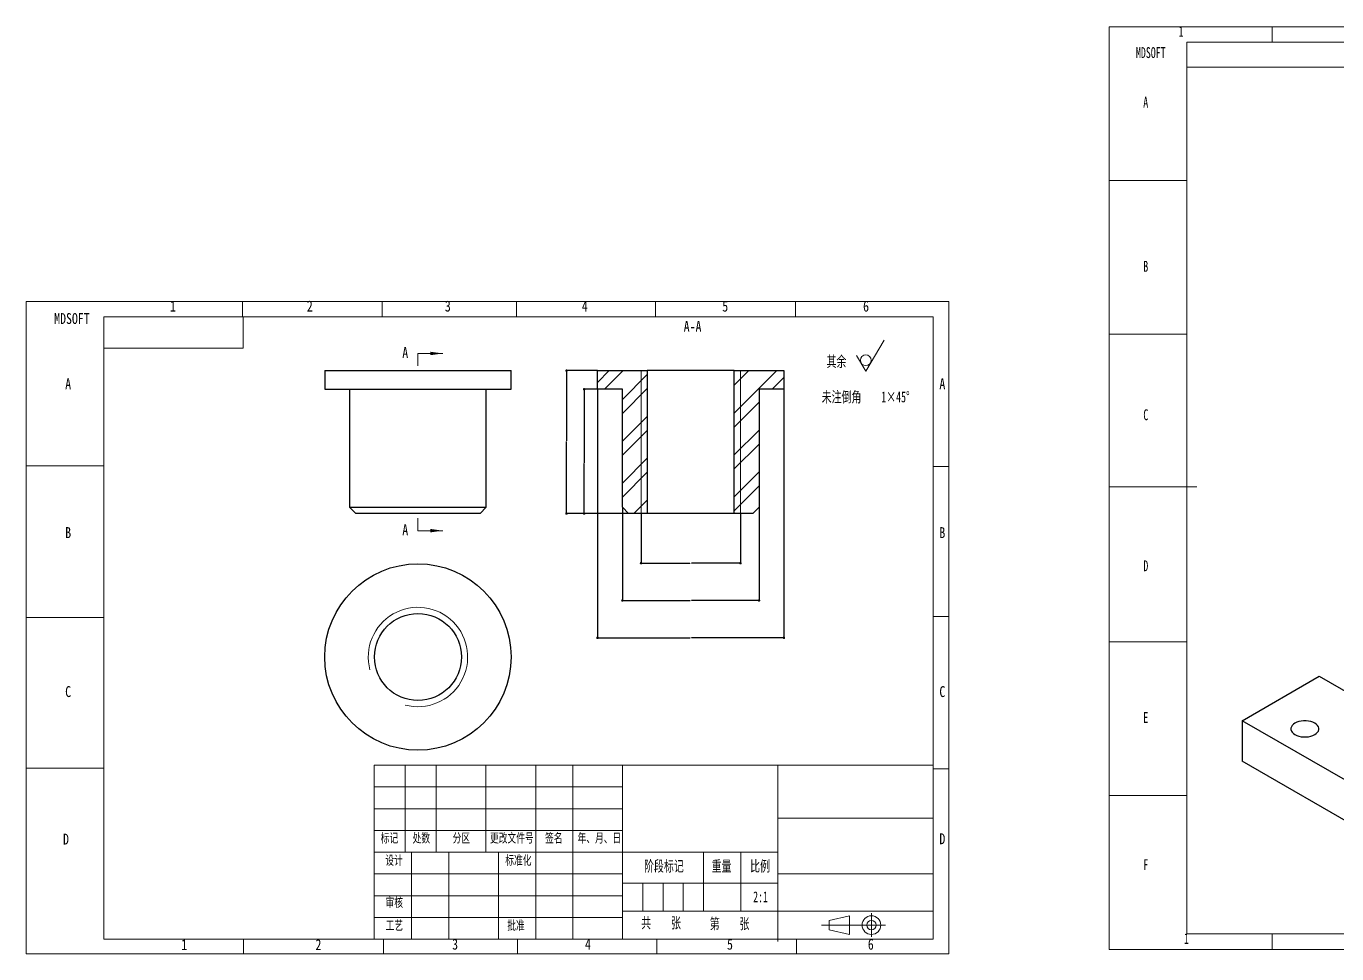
# Model space of a CAD drawing. Header units: millimetres. Extents: x -4 to 1692, y -357 to 300.
# Drawn here: x 923.2 to 1345, y 1.1 to 299.7 of the extents above; entities that cross this region are included whole.
import ezdxf

# ---------------------------------------------------------------- set-up
doc = ezdxf.new("R2010")
doc.units = ezdxf.units.MM
doc.header["$PDSIZE"] = -1
doc.layers.add('图形符号', color=7, linetype='Continuous', lineweight=15)
doc.styles.add('SLDTEXTSTYLE0', font='', dxfattribs={"width": 0.67, "bigfont": 'bigfont'})
doc.styles.add('SLDTEXTSTYLE1', font='', dxfattribs={"width": 0.67})
doc.styles.add('SLDTEXTSTYLE2', font='', dxfattribs={"width": 0.8, "bigfont": 'bigfont'})
doc.styles.add('SLDTEXTSTYLE3', font='', dxfattribs={"width": 0.67})
doc.styles.get("Standard").update_dxf_attribs({"font": ''})
doc.styles.get('SLDTEXTSTYLE0').set_extended_font_data('仿宋_GB2312')
doc.styles.get('SLDTEXTSTYLE1').set_extended_font_data('仿宋_GB2312')
doc.styles.get('SLDTEXTSTYLE2').set_extended_font_data('仿宋_GB2312')
doc.styles.get('SLDTEXTSTYLE3').set_extended_font_data('仿宋_GB2312')
doc.styles.get('Standard').set_extended_font_data('仿宋_GB2312')
doc.dimstyles.new('SLDDIMSTYLE0', dxfattribs={"dimtxt": 0.18, "dimasz": 0.8, "dimexe": 0, "dimexo": 0.0625, "dimgap": 0, "dimtad": 0, "dimtih": 1, "dimtoh": 1, "dimdec": 0, "dimrnd": 1e-09, "dimzin": 0, "dimdsep": 46, "dimtxsty": 'Standard', "dimblk1": 'DOT', "dimblk2": 'DOT', "dimsah": 1, "dimcen": 0.09, "dimadec": 0, "dimazin": 0, "dimtfac": 0.8, "dimtdec": 0, "dimtofl": 0, "dimtmove": 0, "dimatfit": 3, "dimldrblk": 'DOT', "dimfxl": 1, "dimfrac": 2, "dimtolj": 1, "dimtzin": 0, "dimarcsym": 0})
pattern_1 = [(45, (923.15, 1.1), (-6.7352, 6.7352), []), (45, (927.64, 1.1), (-6.7352, 6.7352), [])]

# ---------------------------------------------------------------- blocks, each defined once
blk = doc.blocks.new('SW_SFSYMBOL_0')
at = {"color": 0, "linetype": 'Continuous', "lineweight": 0}
for q in [(5.8989, 6.4995), (-2.94945, 1.49975)]:
    blk.add_line((0, -3.5), q, dxfattribs=at)
blk.add_circle((0, 0), 1.75, dxfattribs=at)
blk = doc.blocks.new('_DOT')
at = {"color": 0, "linetype": 'ByBlock', "lineweight": -2}
blk.add_line((-0.5, 0), (-1, 0), dxfattribs=at)
at = {"color": 0, "linetype": 'ByBlock', "const_width": 0.5}
blk.add_lwpolyline([(-0.25, 0, 1), (0.25, 0, 1)], format="xyb", close=True, dxfattribs=at)
blk = doc.blocks.new('*D40')
at = {"color": 0, "linetype": 'Continuous', "lineweight": -2, "transparency": 16777216}
for p, q in [((1107.01, 188.81), (1097.07, 188.81)), ((1097.07, 188.01), (1097.07, 166.21)), ((1097.07, 143.61), (1097.07, 166.03)), ((1121.01, 142.81), (1097.07, 142.81))]:
    blk.add_line(p, q, dxfattribs=at)
at = {"layer": 'Defpoints', "color": 0, "linetype": 'Continuous', "transparency": 16777216}
for p in [(1107.07, 188.81), (1097.07, 142.81), (1121.07, 142.81)]:
    blk.add_point(p, dxfattribs=at)
at = {"color": 0, "linetype": 'Continuous', "lineweight": -2, "transparency": 16777216, "xscale": 0.8, "yscale": 0.8, "zscale": 0.8}
for p, rotation in [((1097.07, 188.81), 90), ((1097.07, 142.81), 270)]:
    blk.add_blockref('_DOT', p, dxfattribs=dict(at, rotation=rotation))
at = {"color": 0, "linetype": 'Continuous', "lineweight": 0, "transparency": 16777216, "insert": (1097.07, 166.21), "char_height": 0.18, "attachment_point": 2}
blk.add_mtext('\\A1;46', dxfattribs=at)
blk = doc.blocks.new('*D41')
at = {"color": 0, "linetype": 'Continuous', "lineweight": -2, "transparency": 16777216}
for p, q in [((1107.01, 182.81), (1102.76, 182.81)), ((1102.76, 182.01), (1102.76, 159.09)), ((1102.76, 143.61), (1102.76, 158.91)), ((1121.01, 142.81), (1102.76, 142.81))]:
    blk.add_line(p, q, dxfattribs=at)
at = {"layer": 'Defpoints', "color": 0, "linetype": 'Continuous', "transparency": 16777216}
for p in [(1107.07, 182.81), (1102.76, 142.81), (1121.07, 142.81)]:
    blk.add_point(p, dxfattribs=at)
at = {"color": 0, "linetype": 'Continuous', "lineweight": -2, "transparency": 16777216, "xscale": 0.8, "yscale": 0.8, "zscale": 0.8}
for p, rotation in [((1102.76, 182.81), 90), ((1102.76, 142.81), 270)]:
    blk.add_blockref('_DOT', p, dxfattribs=dict(at, rotation=rotation))
at = {"color": 0, "linetype": 'Continuous', "lineweight": 0, "transparency": 16777216, "insert": (1102.76, 159.09), "char_height": 0.18, "attachment_point": 2}
blk.add_mtext('\\A1;40', dxfattribs=at)
blk = doc.blocks.new('*D42')
at = {"color": 0, "linetype": 'Continuous', "lineweight": -2, "transparency": 16777216}
for p, q in [((1121.07, 142.75), (1121.07, 126.81)), ((1153.07, 142.75), (1153.07, 126.81)), ((1121.87, 126.81), (1136.82, 126.81)), ((1152.27, 126.81), (1137.32, 126.81))]:
    blk.add_line(p, q, dxfattribs=at)
at = {"layer": 'Defpoints', "color": 0, "linetype": 'Continuous', "transparency": 16777216}
for p in [(1121.07, 142.81), (1153.07, 142.81), (1153.07, 126.81)]:
    blk.add_point(p, dxfattribs=at)
at = {"color": 0, "linetype": 'Continuous', "lineweight": -2, "transparency": 16777216, "xscale": 0.8, "yscale": 0.8, "zscale": 0.8, "rotation": 180}
blk.add_blockref('_DOT', (1121.07, 126.81), dxfattribs=at)
at = {"color": 0, "linetype": 'Continuous', "lineweight": -2, "transparency": 16777216, "xscale": 0.8, "yscale": 0.8, "zscale": 0.8}
blk.add_blockref('_DOT', (1153.07, 126.81), dxfattribs=at)
at = {"color": 0, "linetype": 'Continuous', "lineweight": 0, "transparency": 16777216, "insert": (1137.07, 126.9), "char_height": 0.18, "attachment_point": 2}
blk.add_mtext('\\A1;M32', dxfattribs=at)
blk = doc.blocks.new('*D43')
at = {"color": 0, "linetype": 'Continuous', "lineweight": -2, "transparency": 16777216}
for p, q in [((1107.07, 182.75), (1107.07, 102.81)), ((1167.07, 182.75), (1167.07, 102.81)), ((1107.87, 102.81), (1136.85, 102.81)), ((1166.27, 102.81), (1137.3, 102.81))]:
    blk.add_line(p, q, dxfattribs=at)
at = {"layer": 'Defpoints', "color": 0, "linetype": 'Continuous', "transparency": 16777216}
for p in [(1107.07, 182.81), (1167.07, 182.81), (1167.07, 102.81)]:
    blk.add_point(p, dxfattribs=at)
at = {"color": 0, "linetype": 'Continuous', "lineweight": -2, "transparency": 16777216, "xscale": 0.8, "yscale": 0.8, "zscale": 0.8, "rotation": 180}
blk.add_blockref('_DOT', (1107.07, 102.81), dxfattribs=at)
at = {"color": 0, "linetype": 'Continuous', "lineweight": -2, "transparency": 16777216, "xscale": 0.8, "yscale": 0.8, "zscale": 0.8}
blk.add_blockref('_DOT', (1167.07, 102.81), dxfattribs=at)
at = {"color": 0, "linetype": 'Continuous', "lineweight": 0, "transparency": 16777216, "insert": (1137.07, 102.9), "char_height": 0.18, "attachment_point": 2}
blk.add_mtext('\\A1;%%c60', dxfattribs=at)
blk = doc.blocks.new('*D44')
at = {"color": 0, "linetype": 'Continuous', "lineweight": -2, "transparency": 16777216}
for p, q in [((1115.07, 144.75), (1115.07, 114.81)), ((1159.07, 144.75), (1159.07, 114.81)), ((1115.87, 114.81), (1136.84, 114.81)), ((1158.27, 114.81), (1137.3, 114.81))]:
    blk.add_line(p, q, dxfattribs=at)
at = {"layer": 'Defpoints', "color": 0, "linetype": 'Continuous', "transparency": 16777216}
for p in [(1115.07, 144.81), (1159.07, 144.81), (1159.07, 114.81)]:
    blk.add_point(p, dxfattribs=at)
at = {"color": 0, "linetype": 'Continuous', "lineweight": -2, "transparency": 16777216, "xscale": 0.8, "yscale": 0.8, "zscale": 0.8, "rotation": 180}
blk.add_blockref('_DOT', (1115.07, 114.81), dxfattribs=at)
at = {"color": 0, "linetype": 'Continuous', "lineweight": -2, "transparency": 16777216, "xscale": 0.8, "yscale": 0.8, "zscale": 0.8}
blk.add_blockref('_DOT', (1159.07, 114.81), dxfattribs=at)
at = {"color": 0, "linetype": 'Continuous', "lineweight": 0, "transparency": 16777216, "insert": (1137.07, 114.9), "char_height": 0.18, "attachment_point": 2}
blk.add_mtext('\\A1;%%c44', dxfattribs=at)

msp = doc.modelspace()

# ---------------------------------------------------------------- hatches: boundary and pattern name
at = {"linetype": 'Continuous', "lineweight": 0}
h = msp.add_hatch(dxfattribs=at)
h.set_pattern_fill('ANSI32', style=0)
h.set_pattern_definition(pattern_1)
h.paths.add_polyline_path([(1107.0728198, 188.8148806), (1107.0728198, 182.8148806), (1115.0728198, 182.8148806), (1115.0728198, 144.8148806), (1117.0728198, 142.8148806), (1123.0728198, 142.8148806), (1123.0728198, 188.8148806)], flags=0)
h = msp.add_hatch(dxfattribs=at)
h.set_pattern_fill('ANSI32', style=0)
h.set_pattern_definition(pattern_1)
h.paths.add_polyline_path([(1167.0728198, 182.8148806), (1167.0728198, 188.8148806), (1151.0728198, 188.8148806), (1151.0728198, 142.8148806), (1157.0728198, 142.8148806), (1159.0728198, 144.8148806), (1159.0728198, 182.8148806)], flags=0)

# ---------------------------------------------------------------- linework, layer by layer
at = {"color": 7, "linetype": 'Continuous', "lineweight": 0}
for p, q in [((1271.7796991, 2.5101263), (1271.7796991, 299.5101263)), ((1271.7796991, 299.5101263), (1691.7796991, 299.5101263)), ((1324.2796991, 299.5101263), (1324.2796991, 294.5101263)), ((1271.7796991, 250.0101263), (1296.7796991, 250.0101263)), ((923.1610602, 211.0998724), (1220.1610602, 211.0998724)), ((992.771663, 211.0046784), (992.771663, 206.3121638)), ((1037.771663, 211.0046784), (1037.771663, 206.3121638)), ((1125.771663, 211.0046784), (1125.771663, 206.3121638)), ((1170.771663, 211.0046784), (1170.771663, 206.3121638)), ((1271.7796991, 200.5101263), (1296.7796991, 200.5101263)), ((1049.2656604, 194.3348806), (1049.2656604, 190.3348806)), ((1049.2656604, 194.3348806), (1057.2656604, 194.3348806)), ((1121.072819, 188.8148807), (1121.072819, 142.8148806)), ((1153.0728205, 142.8148806), (1153.0728205, 188.8148807)), ((948.1610602, 158.1552475), (923.1610602, 158.1552475)), ((1215.1610602, 157.966219), (1220.1610602, 157.966219)), ((1271.7796991, 151.4094738), (1299.9976936, 151.4094738)), ((1049.2656604, 137.2948806), (1049.2656604, 141.2948806)), ((1123.0728194, 142.8148806), (1121.072819, 142.8148806)), ((1123.0727449, 142.8148806), (1151.0728202, 142.8148806)), ((1151.0728202, 142.8148806), (1153.0728205, 142.8148806)), ((1049.2656604, 137.2948806), (1057.2656604, 137.2948806)), ((948.1610602, 109.3284563), (923.1610602, 109.3284563)), ((1215.1610602, 109.6402191), (1220.1610602, 109.6402191)), ((1271.7796991, 101.5101263), (1296.7796991, 101.5101263)), ((948.1610602, 60.8504279), (923.1610602, 60.8504279)), ((1215.1610602, 60.5827364), (1220.1610602, 60.5827364)), ((1115.1610602, 54.7924503), (1035.1610602, 54.7924503)), ((1271.7796991, 52.0101263), (1296.7796991, 52.0101263)), ((1035.1610602, 47.7924503), (1115.1610602, 47.7924503)), ((1035.1610602, 26.7924503), (1115.1610602, 26.7924503)), ((1121.6610602, 23.792387), (1121.6610602, 14.792387)), ((1128.1610602, 23.792387), (1128.1610602, 14.792387)), ((1134.6610602, 23.792387), (1134.6610602, 14.792387)), ((1035.1610602, 19.7924503), (1115.1610602, 19.7924503)), ((1035.1610602, 12.7924503), (1115.1610602, 12.7924503)), ((1165.1610602, 14.792387), (1215.1610602, 14.792387)), ((993.1610602, 5.792387), (993.1610602, 1.0998724)), ((1038.1610602, 5.792387), (1038.1610602, 1.0998724)), ((1126.1610602, 5.792387), (1126.1610602, 1.0998724)), ((1171.1610602, 5.792387), (1171.1610602, 1.0998724)), ((1324.2796991, 7.5101263), (1324.2796991, 2.5101263)), ((1324.2796991, 7.5101263), (1324.2796991, 2.5101263)), ((1220.1610602, 1.0998724), (923.1610602, 1.0998724)), ((1691.7796991, 2.5101263), (1271.7796991, 2.5101263))]:
    msp.add_line(p, q, dxfattribs=at)
at = {"color": 7, "linetype": 'Continuous', "lineweight": 15}
for p, q in [((1296.7796991, 7.5101263), (1296.7796991, 294.5101263)), ((1296.7796991, 294.5101263), (1686.7796995, 294.5101263)), ((1296.7796991, 286.5101263), (1348.7796991, 286.5101263)), ((1081.0037778, 211.0046784), (1081.0037778, 206.3121638)), ((948.1610602, 5.792387), (948.1610602, 206.0998724)), ((948.1610602, 206.0998724), (1215.1610602, 206.0998724)), ((993.0198713, 196.0138598), (993.0198713, 206.0998724)), ((1215.1610602, 206.0998724), (1215.1610602, 5.792387)), ((948.1610602, 196.0138598), (993.0198713, 196.0138598)), ((1035.1610602, 5.7924503), (1035.1610602, 61.7924503)), ((1035.1610602, 61.7924503), (1215.1610602, 61.7924503)), ((1045.1610602, 33.7924503), (1045.1610602, 61.7924503)), ((1055.1610602, 33.7924503), (1055.1610602, 61.7924503)), ((1071.1610602, 33.7924503), (1071.1610602, 61.7924503)), ((1087.1610602, 5.792387), (1087.1610602, 61.7924503)), ((1099.1610602, 5.792387), (1099.1610602, 61.7924503)), ((1115.1610602, 5.792387), (1115.1610602, 61.7924503)), ((1165.1610602, 5.0624253), (1165.1610602, 61.7924503)), ((1165.1610602, 44.792387), (1215.1610602, 44.792387)), ((1035.1610602, 40.7924503), (1115.1610602, 40.7924503)), ((1035.1610602, 33.7924503), (1115.1610602, 33.7924503)), ((1047.1610602, 5.792387), (1047.1610602, 33.792387)), ((1059.1610602, 5.7924503), (1059.1610602, 33.7924503)), ((1075.1610602, 5.7924503), (1075.1610602, 33.7924503)), ((1115.1610602, 33.7924503), (1165.1610602, 33.7924503)), ((1141.1610602, 14.792387), (1141.1610602, 33.7924503)), ((1153.1610602, 14.792387), (1153.1610602, 33.7924503)), ((1165.1610602, 26.792387), (1215.1610602, 26.792387)), ((1115.1610602, 23.792387), (1165.1610602, 23.792387)), ((1115.1610602, 14.792387), (1165.1610602, 14.792387)), ((1188.1743679, 13.3394071), (1181.6743679, 11.8394071)), ((1188.1743679, 7.3394071), (1188.1743679, 13.3394071)), ((1181.6743679, 11.8394071), (1181.6743679, 8.8394071)), ((1181.6743679, 8.8394071), (1188.1743679, 7.3394071)), ((948.1610602, 5.792387), (1215.1610602, 5.792387)), ((1081.3210083, 5.792387), (1081.3210083, 1.0998724)), ((1686.7796995, 7.5101263), (1296.7796991, 7.5101263))]:
    msp.add_line(p, q, dxfattribs=at)
at = {"color": 5, "linetype": 'Continuous', "lineweight": 0}
for p, q in [((923.1610602, 1.0998724), (923.1610602, 211.0998724)), ((1220.1610602, 211.0998724), (1220.1610602, 1.0998724))]:
    msp.add_line(p, q, dxfattribs=at)
at = {"color": 7, "linetype": 'Continuous', "lineweight": 30}
for p, q in [((1019.2656611, 188.8148807), (1019.2656611, 182.8148797)), ((1019.2656611, 188.8148807), (1049.2656604, 188.8148807)), ((1049.2656604, 188.8148807), (1079.2656598, 188.8148807)), ((1079.2656598, 182.8148797), (1079.2656598, 188.8148807)), ((1107.0728205, 188.8148807), (1123.0728194, 188.8148807)), ((1107.0728205, 182.8148797), (1107.0728205, 188.8148807)), ((1123.0728194, 188.8148807), (1123.0728194, 142.8148806)), ((1151.0728202, 188.8148807), (1123.0728194, 188.8148807)), ((1151.0728202, 142.8148806), (1151.0728202, 188.8148807)), ((1151.0728202, 188.8148807), (1167.0728191, 188.8148807)), ((1167.0728191, 188.8148807), (1167.0728191, 182.8148797)), ((1019.2656611, 182.8148797), (1049.2656604, 182.8148797)), ((1027.2656606, 182.8148797), (1027.2656606, 144.8148807)), ((1049.2656604, 182.8148797), (1079.2656598, 182.8148797)), ((1071.2656603, 144.8148807), (1071.2656603, 182.8148797)), ((1115.0728199, 182.8148797), (1107.0728205, 182.8148797)), ((1115.0728199, 144.8148807), (1115.0728199, 182.8148797)), ((1159.0728197, 182.8148797), (1159.0728197, 144.8148807)), ((1167.0728191, 182.8148797), (1159.0728197, 182.8148797)), ((1027.2656606, 144.8148807), (1029.2656609, 142.8148806)), ((1027.2656606, 144.8148807), (1049.2656604, 144.8148807)), ((1049.2656604, 144.8148807), (1071.2656603, 144.8148807)), ((1069.26566, 142.8148806), (1071.2656603, 144.8148807)), ((1115.0728199, 144.8148807), (1117.0728202, 142.8148806)), ((1157.0728193, 142.8148806), (1159.0728197, 144.8148807)), ((1049.2656604, 142.8148806), (1029.2656609, 142.8148806)), ((1069.26566, 142.8148806), (1049.2656604, 142.8148806)), ((1123.0728194, 142.8148806), (1117.0728202, 142.8148806)), ((1151.0728202, 142.8148806), (1123.0728194, 142.8148806)), ((1157.0728193, 142.8148806), (1151.0728202, 142.8148806)), ((1314.6106886, 76.1356115), (1339.3594247, 90.4227528)), ((1339.3594247, 90.4227528), (1349.9660269, 84.2996917)), ((1385.3213678, 35.3152053), (1314.6106886, 76.1356115)), ((1314.6106886, 76.1356115), (1314.6106886, 63.0709579)), ((1385.3213678, 22.2505517), (1314.6106886, 63.0709579))]:
    msp.add_line(p, q, dxfattribs=at)
at = {"color": 7, "linetype": 'Continuous', "lineweight": 30, "flags": 128}
msp.add_lwpolyline([(1331.5812515, 71.6453654), (1332.1821391, 71.3542954), (1332.8614489, 71.1278831), (1333.5985459, 70.9730073), (1334.3710304, 70.8943753), (1335.155432, 70.8943745), (1335.9279179, 70.9730073), (1336.6650136, 71.1278823), (1337.344326, 71.3542961), (1337.9452123, 71.645367), (1338.4494163, 71.9922512), (1338.8416165, 72.3844084), (1339.109897, 72.8099247), (1339.2461077, 73.2558713), (1339.2461064, 73.7086967), (1339.109897, 74.1546425), (1338.8416151, 74.5801596), (1338.4494177, 74.9723183), (1337.9452123, 75.3192018), (1337.3443273, 75.6102734), (1336.6650123, 75.8366857), (1335.9279166, 75.9915607), (1335.1554307, 76.0701935), (1334.3710304, 76.0701935), (1333.5985446, 75.9915607), (1332.8614489, 75.8366857), (1332.1821391, 75.6102734), (1331.5812515, 75.3192033), (1331.0770488, 74.9723183), (1330.684846, 74.5801596), (1330.4165655, 74.1546433), (1330.2803548, 73.7086967), (1330.2803548, 73.2558721), (1330.4165655, 72.8099254), (1330.684846, 72.3844092), (1331.0770488, 71.9922505), (1331.5812515, 71.6453654)], dxfattribs=at)
at = {"color": 7, "linetype": 'Continuous', "lineweight": 30}
for radius in [30, 14]:
    msp.add_circle((1049.2656604, 96.6322155), radius, dxfattribs=at)
at = {"color": 7, "linetype": 'Continuous', "lineweight": 0}
msp.add_arc((1049.2656604, 96.6322155), 16.0000008, 255, 195, dxfattribs=at)
msp.add_point((1271.7796991, 2.5101263), dxfattribs=at)
msp.add_point((1271.7796991, 2.5101263), dxfattribs=at)
for points in [[(1057.2656604, 194.3348806), (1053.2656604, 194.8848806), (1053.2656604, 193.7848806)], [(1057.2656604, 137.2948806), (1053.2656604, 137.8448806), (1053.2656604, 136.7448806)]]:
    msp.add_solid(points, dxfattribs=at)
at = {"layer": '图形符号'}
for p, q in [((1195.2493794, 14.1376614), (1195.2493794, 6.5178231)), ((1179.1650024, 10.3394071), (1199.7195392, 10.3394071))]:
    msp.add_line(p, q, dxfattribs=at)
for radius in [3, 1.5]:
    msp.add_circle((1195.2493794, 10.3394071), radius, dxfattribs=at)

# ---------------------------------------------------------------- block references
at = {"color": 7, "linetype": 'Continuous', "lineweight": 0}
msp.add_blockref('SW_SFSYMBOL_0', (1193.4325626, 192.1601291), dxfattribs=at)

# ---------------------------------------------------------------- texts
for s, insert, char_height, attachment_point, style in [('1', (1294.1094889, 299.7725675), 3.5, 1, 'SLDTEXTSTYLE3'), ('MDSOFT', (1280.3903599, 292.9299575), 3.5, 1, 'SLDTEXTSTYLE3'), ('A', (1282.7422417, 276.9555041), 3.5, 1, 'SLDTEXTSTYLE3'), ('B', (1282.7591411, 224.1329284), 3.5, 1, 'SLDTEXTSTYLE3'), ('1', (969.4549024, 211.3332471), 3.5, 1, 'SLDTEXTSTYLE2'), ('2', (1013.5005086, 211.3332471), 3.5, 1, 'SLDTEXTSTYLE2'), ('3', (1057.9338735, 211.3332471), 3.5, 1, 'SLDTEXTSTYLE2'), ('4', (1102.047727, 211.3332471), 3.5, 1, 'SLDTEXTSTYLE2'), ('5', (1147.2143484, 211.3137291), 3.5, 1, 'SLDTEXTSTYLE2'), ('6', (1192.5514733, 211.3137291), 3.5, 1, 'SLDTEXTSTYLE2'), ('MDSOFT', (932.1661054, 207.3236932), 3.5, 1, 'SLDTEXTSTYLE2'), ('A-A', (1137.6692783, 204.8016179), 3.5, 2, 'SLDTEXTSTYLE2'), ('其余', (1180.8065783, 193.5010933), 3.5, 1, 'SLDTEXTSTYLE0'), ('A', (935.7099723, 186.3367754), 3.5, 1, 'SLDTEXTSTYLE2'), ('A', (1217.1199762, 186.3367754), 3.5, 1, 'SLDTEXTSTYLE2'), ('未注倒角    1×45°', (1179.2265213, 182.0957015), 3.5, 1, 'SLDTEXTSTYLE0'), ('C', (1282.7675908, 176.3583012), 3.5, 1, 'SLDTEXTSTYLE3'), ('B', (935.7099723, 138.4291353), 3.5, 1, 'SLDTEXTSTYLE2'), ('B', (1217.108865, 138.4291353), 3.5, 1, 'SLDTEXTSTYLE2'), ('D', (1282.7675908, 127.740816), 3.5, 1, 'SLDTEXTSTYLE3'), ('C', (935.7099723, 87.2480803), 3.5, 1, 'SLDTEXTSTYLE2'), ('C', (1217.1171983, 87.2480803), 3.5, 1, 'SLDTEXTSTYLE2'), ('E', (1282.763366, 78.8909639), 3.5, 1, 'SLDTEXTSTYLE3'), ('D', (935.0085578, 39.7663962), 3.5, 1, 'SLDTEXTSTYLE2'), ('标记', (1037.2641184, 39.9013324), 3, 1, 'SLDTEXTSTYLE1'), ('处数', (1047.5409683, 39.9013324), 3, 1, 'SLDTEXTSTYLE1'), ('分区', (1060.4220429, 39.9013324), 3, 1, 'SLDTEXTSTYLE1'), (' 更改文件号', (1071.09369, 39.9013324), 3, 1, 'SLDTEXTSTYLE1'), ('签名', (1090.1968476, 39.9013324), 3, 1, 'SLDTEXTSTYLE1'), ('年、月、日', (1100.6412426, 39.9013324), 3, 1, 'SLDTEXTSTYLE1'), ('D', (1217.1144206, 39.8767768), 3.5, 1, 'SLDTEXTSTYLE2'), ('设计', (1038.7617239, 32.7322098), 3, 1, 'SLDTEXTSTYLE1'), ('标准化', (1077.3817089, 32.7322098), 3, 1, 'SLDTEXTSTYLE0'), ('阶段标记', (1122.0488382, 31.0806665), 3.5, 1, 'SLDTEXTSTYLE1'), ('重量', (1143.8212679, 31.0806665), 3.5, 1, 'SLDTEXTSTYLE1'), ('比例', (1156.1951528, 31.0806665), 3.5, 1, 'SLDTEXTSTYLE1'), ('F', (1282.7506914, 31.5514397), 3.5, 1, 'SLDTEXTSTYLE3'), ('2:1', (1159.5456739, 21.1936227), 3.5, 2, 'SLDTEXTSTYLE3'), ('审核', (1038.8367238, 19.1472141), 3, 1, 'SLDTEXTSTYLE1'), ('共    张', (1121.140561, 12.8026026), 3.5, 1, 'SLDTEXTSTYLE1'), ('第    张', (1143.2001778, 12.5401975), 3.5, 1, 'SLDTEXTSTYLE1'), ('工艺', (1038.8492238, 11.7831761), 3, 1, 'SLDTEXTSTYLE1'), ('批准', (1077.9953201, 11.7831761), 3, 1, 'SLDTEXTSTYLE1'), ('1', (973.0639061, 5.7892459), 3.5, 1, 'SLDTEXTSTYLE2'), ('2', (1016.2799896, 5.7892459), 3.5, 1, 'SLDTEXTSTYLE2'), ('3', (1060.2617704, 5.9274191), 3.5, 1, 'SLDTEXTSTYLE2'), ('4', (1103.040669, 5.9274191), 3.5, 1, 'SLDTEXTSTYLE2'), ('5', (1148.7579357, 5.9274191), 3.5, 1, 'SLDTEXTSTYLE2'), ('6', (1194.0835016, 5.9274191), 3.5, 1, 'SLDTEXTSTYLE2'), ('1', (1295.8679003, 7.7725675), 3.5, 1, 'SLDTEXTSTYLE3')]:
    msp.add_mtext(s, dxfattribs=dict(at, insert=insert, char_height=char_height, attachment_point=attachment_point, style=style))
at = {"color": 7, "linetype": 'Continuous', "char_height": 3.5, "attachment_point": 1, "style": 'SLDTEXTSTYLE2'}
for insert in [(1044.2196036, 196.3712736), (1044.2196036, 139.3312736)]:
    msp.add_mtext('A', dxfattribs=dict(at, insert=insert))

# ---------------------------------------------------------------- dimensions: what is measured, and where the dimension line sits
at = {"color": 7, "linetype": 'Continuous', "lineweight": 0}
for base, p1, picture, middle in [((1097.0728198, 142.8148806), (1107.0728198, 188.8148806), '*D40', (1097.0728198, 166.1236604)), ((1102.7625852, 142.8148806), (1107.0728198, 182.8148806), '*D41', (1102.7625852, 158.9988544))]:
    dim = msp.add_linear_dim(base=base, p1=p1, p2=(1121.0728198, 142.8148806), angle=90, dimstyle='SLDDIMSTYLE0', dxfattribs=at)
    dim.commit()
    dim.dimension.update_dxf_attribs({"geometry": picture, "text_midpoint": middle, "dimtype": 160})
for base, p1, p2, text, picture, middle in [((1167.0728198, 102.8148806), (1107.0728198, 182.8148806), (1167.0728198, 182.8148806), '%%c<>', '*D43', (1137.0728198, 102.8148806)), ((1159.0728198, 114.8148806), (1115.0728198, 144.8148806), (1159.0728198, 144.8148806), '%%c<>', '*D44', (1137.0728198, 114.8148806)), ((1153.0728198, 126.8148806), (1121.0728198, 142.8148806), (1153.0728198, 142.8148806), 'M<>', '*D42', (1137.0728198, 126.8148806))]:
    dim = msp.add_linear_dim(base=base, p1=p1, p2=p2, text=text, dimstyle='SLDDIMSTYLE0', dxfattribs=at)
    dim.commit()
    dim.dimension.update_dxf_attribs({"geometry": picture, "text_midpoint": middle, "dimtype": 160})

doc.saveas('drawing.dxf')
